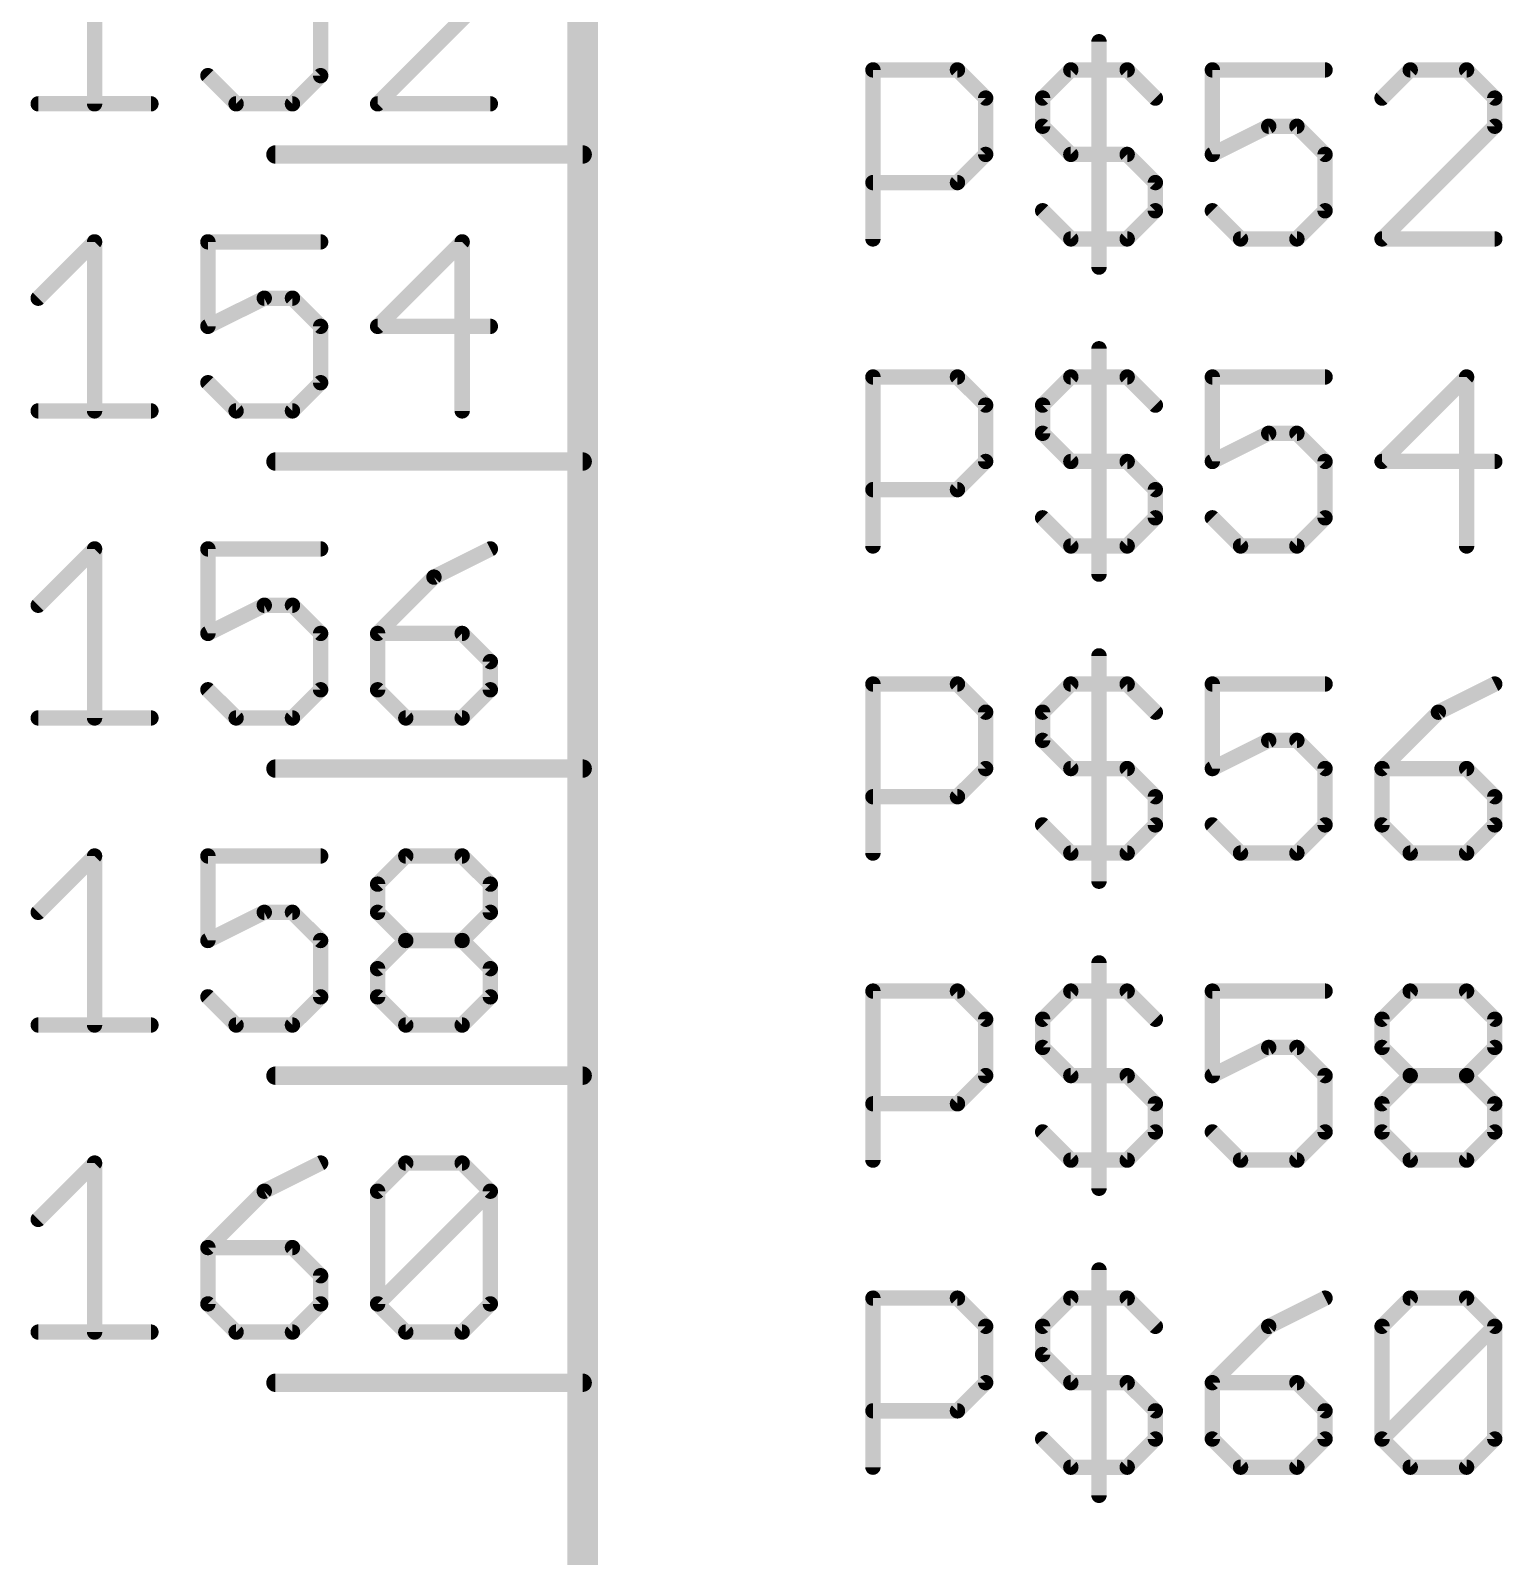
# Model space of a CAD drawing. Extents: x -72 to 265, y -97 to 216.
# Drawn here: x -29.97 to -17.79, y -77.64 to -65.01 of the extents above; entities that cross this region are included whole.
import ezdxf

# ---------------------------------------------------------------- set-up
doc = ezdxf.new("R2010")
doc.units = 0
doc.layers.add('94', color=14, linetype='CONTINUOUS')
doc.layers.add('95', color=251, linetype='CONTINUOUS')

msp = doc.modelspace()

# ---------------------------------------------------------------- linework, layer by layer
at = {"layer": '94'}
for points, const_width in [([(-25.4, 0), (-25.4, -78.74)], 0.254), ([(-27.94, -66.04), (-25.4, -66.04)], 0.1524), ([(-27.94, -68.58), (-25.4, -68.58)], 0.1524), ([(-27.94, -71.12), (-25.4, -71.12)], 0.1524), ([(-27.94, -73.66), (-25.4, -73.66)], 0.1524), ([(-27.94, -76.2), (-25.4, -76.2)], 0.1524)]:
    msp.add_lwpolyline(points, dxfattribs=dict(at, const_width=const_width))
at = {"layer": '94', "const_width": 0.0762}
for points in [[(-27.94, -66.0019, 1), (-27.94, -66.0781)], [(-25.4, -66.0781, 1), (-25.4, -66.0019)], [(-27.94, -68.5419, 1), (-27.94, -68.6181)], [(-25.4, -68.6181, 1), (-25.4, -68.5419)], [(-27.94, -71.0819, 1), (-27.94, -71.1581)], [(-25.4, -71.1581, 1), (-25.4, -71.0819)], [(-27.94, -73.6219, 1), (-27.94, -73.6981)], [(-25.4, -73.6981, 1), (-25.4, -73.6219)], [(-27.94, -76.1619, 1), (-27.94, -76.2381)], [(-25.4, -76.2381, 1), (-25.4, -76.1619)]]:
    msp.add_lwpolyline(points, format="xyb", dxfattribs=at)
at = {"layer": '95', "const_width": 0.127}
for points in [[(-29.4359, -64.2227), (-29.4359, -65.6209)], [(-27.0954, -65.6209), (-26.1633, -64.6888)], [(-27.5665, -64.9218), (-27.5665, -65.3879)], [(-21.1304, -65.1073), (-21.1304, -66.9715)], [(-28.2656, -65.6209), (-28.4987, -65.3879)], [(-27.5665, -65.3879), (-27.7996, -65.6209)], [(-22.9997, -66.7385), (-22.9997, -65.3403)], [(-22.9997, -65.3403), (-22.3006, -65.3403)], [(-22.3006, -65.3403), (-22.0676, -65.5733)], [(-21.5964, -65.5733), (-21.3634, -65.3403)], [(-21.3634, -65.3403), (-20.8973, -65.3403)], [(-20.8973, -65.3403), (-20.6643, -65.5733)], [(-19.261, -65.3403), (-20.1931, -65.3403)], [(-20.1931, -65.3403), (-20.1931, -66.0394)], [(-18.5568, -65.3403), (-18.7899, -65.5733)], [(-18.0908, -65.3403), (-18.5568, -65.3403)], [(-17.8577, -65.5733), (-18.0908, -65.3403)], [(-22.0676, -65.5733), (-22.0676, -66.0394)], [(-21.5964, -65.8064), (-21.5964, -65.5733)], [(-17.8577, -65.8064), (-17.8577, -65.5733)], [(-29.9019, -65.6209), (-28.9698, -65.6209)], [(-27.7996, -65.6209), (-28.2656, -65.6209)], [(-26.1633, -65.6209), (-27.0954, -65.6209)], [(-21.3634, -66.0394), (-21.5964, -65.8064)], [(-20.1931, -66.0394), (-19.7271, -65.8064)], [(-19.7271, -65.8064), (-19.494, -65.8064)], [(-19.494, -65.8064), (-19.261, -66.0394)], [(-18.7899, -66.7385), (-17.8577, -65.8064)], [(-22.0676, -66.0394), (-22.3006, -66.2724)], [(-20.8973, -66.0394), (-21.3634, -66.0394)], [(-20.6643, -66.2724), (-20.8973, -66.0394)], [(-19.261, -66.0394), (-19.261, -66.5055)], [(-22.3006, -66.2724), (-22.9997, -66.2724)], [(-20.6643, -66.5055), (-20.6643, -66.2724)], [(-21.5964, -66.5055), (-21.3634, -66.7385)], [(-20.8973, -66.7385), (-20.6643, -66.5055)], [(-19.9601, -66.7385), (-20.1931, -66.5055)], [(-19.261, -66.5055), (-19.494, -66.7385)], [(-29.9019, -67.2288), (-29.4359, -66.7627)], [(-29.4359, -66.7627), (-29.4359, -68.1609)], [(-27.5665, -66.7627), (-28.4987, -66.7627)], [(-28.4987, -66.7627), (-28.4987, -67.4618)], [(-26.3963, -66.7627), (-27.0954, -67.4618)], [(-26.3963, -68.1609), (-26.3963, -66.7627)], [(-21.3634, -66.7385), (-20.8973, -66.7385)], [(-19.494, -66.7385), (-19.9601, -66.7385)], [(-17.8577, -66.7385), (-18.7899, -66.7385)], [(-28.4987, -67.4618), (-28.0326, -67.2288)], [(-28.0326, -67.2288), (-27.7996, -67.2288)], [(-27.7996, -67.2288), (-27.5665, -67.4618)], [(-27.5665, -67.4618), (-27.5665, -67.9279)], [(-27.0954, -67.4618), (-26.1633, -67.4618)], [(-21.1304, -67.6473), (-21.1304, -69.5115)], [(-28.2656, -68.1609), (-28.4987, -67.9279)], [(-27.5665, -67.9279), (-27.7996, -68.1609)], [(-22.9997, -69.2785), (-22.9997, -67.8803)], [(-22.9997, -67.8803), (-22.3006, -67.8803)], [(-22.3006, -67.8803), (-22.0676, -68.1133)], [(-21.5964, -68.1133), (-21.3634, -67.8803)], [(-21.3634, -67.8803), (-20.8973, -67.8803)], [(-20.8973, -67.8803), (-20.6643, -68.1133)], [(-19.261, -67.8803), (-20.1931, -67.8803)], [(-20.1931, -67.8803), (-20.1931, -68.5794)], [(-18.0908, -67.8803), (-18.7899, -68.5794)], [(-18.0908, -69.2785), (-18.0908, -67.8803)], [(-29.9019, -68.1609), (-28.9698, -68.1609)], [(-27.7996, -68.1609), (-28.2656, -68.1609)], [(-22.0676, -68.1133), (-22.0676, -68.5794)], [(-21.5964, -68.3464), (-21.5964, -68.1133)], [(-21.3634, -68.5794), (-21.5964, -68.3464)], [(-20.1931, -68.5794), (-19.7271, -68.3464)], [(-19.7271, -68.3464), (-19.494, -68.3464)], [(-19.494, -68.3464), (-19.261, -68.5794)], [(-22.0676, -68.5794), (-22.3006, -68.8124)], [(-20.8973, -68.5794), (-21.3634, -68.5794)], [(-20.6643, -68.8124), (-20.8973, -68.5794)], [(-19.261, -68.5794), (-19.261, -69.0455)], [(-18.7899, -68.5794), (-17.8577, -68.5794)], [(-22.3006, -68.8124), (-22.9997, -68.8124)], [(-20.6643, -69.0455), (-20.6643, -68.8124)], [(-21.5964, -69.0455), (-21.3634, -69.2785)], [(-20.8973, -69.2785), (-20.6643, -69.0455)], [(-19.9601, -69.2785), (-20.1931, -69.0455)], [(-19.261, -69.0455), (-19.494, -69.2785)], [(-29.9019, -69.7688), (-29.4359, -69.3027)], [(-29.4359, -69.3027), (-29.4359, -70.7009)], [(-27.5665, -69.3027), (-28.4987, -69.3027)], [(-28.4987, -69.3027), (-28.4987, -70.0018)], [(-26.1633, -69.3027), (-26.6293, -69.5357)], [(-21.3634, -69.2785), (-20.8973, -69.2785)], [(-19.494, -69.2785), (-19.9601, -69.2785)], [(-26.6293, -69.5357), (-27.0954, -70.0018)], [(-28.4987, -70.0018), (-28.0326, -69.7688)], [(-28.0326, -69.7688), (-27.7996, -69.7688)], [(-27.7996, -69.7688), (-27.5665, -70.0018)], [(-27.5665, -70.0018), (-27.5665, -70.4679)], [(-27.0954, -70.0018), (-27.0954, -70.4679)], [(-26.3963, -70.0018), (-27.0954, -70.0018)], [(-26.1633, -70.2348), (-26.3963, -70.0018)], [(-26.1633, -70.4679), (-26.1633, -70.2348)], [(-21.1304, -70.1873), (-21.1304, -72.0515)], [(-28.2656, -70.7009), (-28.4987, -70.4679)], [(-27.5665, -70.4679), (-27.7996, -70.7009)], [(-27.0954, -70.4679), (-26.8624, -70.7009)], [(-26.3963, -70.7009), (-26.1633, -70.4679)], [(-22.9997, -71.8185), (-22.9997, -70.4203)], [(-22.9997, -70.4203), (-22.3006, -70.4203)], [(-22.3006, -70.4203), (-22.0676, -70.6533)], [(-21.5964, -70.6533), (-21.3634, -70.4203)], [(-21.3634, -70.4203), (-20.8973, -70.4203)], [(-20.8973, -70.4203), (-20.6643, -70.6533)], [(-19.261, -70.4203), (-20.1931, -70.4203)], [(-20.1931, -70.4203), (-20.1931, -71.1194)], [(-17.8577, -70.4203), (-18.3238, -70.6533)], [(-29.9019, -70.7009), (-28.9698, -70.7009)], [(-27.7996, -70.7009), (-28.2656, -70.7009)], [(-26.8624, -70.7009), (-26.3963, -70.7009)], [(-22.0676, -70.6533), (-22.0676, -71.1194)], [(-21.5964, -70.8864), (-21.5964, -70.6533)], [(-18.3238, -70.6533), (-18.7899, -71.1194)], [(-21.3634, -71.1194), (-21.5964, -70.8864)], [(-20.1931, -71.1194), (-19.7271, -70.8864)], [(-19.7271, -70.8864), (-19.494, -70.8864)], [(-19.494, -70.8864), (-19.261, -71.1194)], [(-22.0676, -71.1194), (-22.3006, -71.3524)], [(-20.8973, -71.1194), (-21.3634, -71.1194)], [(-20.6643, -71.3524), (-20.8973, -71.1194)], [(-19.261, -71.1194), (-19.261, -71.5855)], [(-18.7899, -71.1194), (-18.7899, -71.5855)], [(-18.0908, -71.1194), (-18.7899, -71.1194)], [(-17.8577, -71.3524), (-18.0908, -71.1194)], [(-22.3006, -71.3524), (-22.9997, -71.3524)], [(-20.6643, -71.5855), (-20.6643, -71.3524)], [(-17.8577, -71.5855), (-17.8577, -71.3524)], [(-21.5964, -71.5855), (-21.3634, -71.8185)], [(-20.8973, -71.8185), (-20.6643, -71.5855)], [(-19.9601, -71.8185), (-20.1931, -71.5855)], [(-19.261, -71.5855), (-19.494, -71.8185)], [(-18.7899, -71.5855), (-18.5568, -71.8185)], [(-18.0908, -71.8185), (-17.8577, -71.5855)], [(-29.9019, -72.3088), (-29.4359, -71.8427)], [(-29.4359, -71.8427), (-29.4359, -73.2409)], [(-27.5665, -71.8427), (-28.4987, -71.8427)], [(-28.4987, -71.8427), (-28.4987, -72.5418)], [(-27.0954, -72.0757), (-26.8624, -71.8427)], [(-26.8624, -71.8427), (-26.3963, -71.8427)], [(-26.3963, -71.8427), (-26.1633, -72.0757)], [(-21.3634, -71.8185), (-20.8973, -71.8185)], [(-19.494, -71.8185), (-19.9601, -71.8185)], [(-18.5568, -71.8185), (-18.0908, -71.8185)], [(-27.0954, -72.3088), (-27.0954, -72.0757)], [(-26.1633, -72.0757), (-26.1633, -72.3088)], [(-28.4987, -72.5418), (-28.0326, -72.3088)], [(-28.0326, -72.3088), (-27.7996, -72.3088)], [(-27.7996, -72.3088), (-27.5665, -72.5418)], [(-26.8624, -72.5418), (-27.0954, -72.3088)], [(-26.1633, -72.3088), (-26.3963, -72.5418)], [(-27.5665, -72.5418), (-27.5665, -73.0079)], [(-27.0954, -72.7748), (-26.8624, -72.5418)], [(-26.8624, -72.5418), (-26.3963, -72.5418)], [(-26.3963, -72.5418), (-26.1633, -72.7748)], [(-21.1304, -72.7273), (-21.1304, -74.5915)], [(-27.0954, -73.0079), (-27.0954, -72.7748)], [(-26.1633, -72.7748), (-26.1633, -73.0079)], [(-28.2656, -73.2409), (-28.4987, -73.0079)], [(-27.5665, -73.0079), (-27.7996, -73.2409)], [(-26.8624, -73.2409), (-27.0954, -73.0079)], [(-26.1633, -73.0079), (-26.3963, -73.2409)], [(-22.9997, -74.3585), (-22.9997, -72.9603)], [(-22.9997, -72.9603), (-22.3006, -72.9603)], [(-22.3006, -72.9603), (-22.0676, -73.1933)], [(-21.5964, -73.1933), (-21.3634, -72.9603)], [(-21.3634, -72.9603), (-20.8973, -72.9603)], [(-20.8973, -72.9603), (-20.6643, -73.1933)], [(-19.261, -72.9603), (-20.1931, -72.9603)], [(-20.1931, -72.9603), (-20.1931, -73.6594)], [(-18.7899, -73.1933), (-18.5568, -72.9603)], [(-18.5568, -72.9603), (-18.0908, -72.9603)], [(-18.0908, -72.9603), (-17.8577, -73.1933)], [(-29.9019, -73.2409), (-28.9698, -73.2409)], [(-27.7996, -73.2409), (-28.2656, -73.2409)], [(-26.3963, -73.2409), (-26.8624, -73.2409)], [(-22.0676, -73.1933), (-22.0676, -73.6594)], [(-21.5964, -73.4264), (-21.5964, -73.1933)], [(-18.7899, -73.4264), (-18.7899, -73.1933)], [(-17.8577, -73.1933), (-17.8577, -73.4264)], [(-21.3634, -73.6594), (-21.5964, -73.4264)], [(-20.1931, -73.6594), (-19.7271, -73.4264)], [(-19.7271, -73.4264), (-19.494, -73.4264)], [(-19.494, -73.4264), (-19.261, -73.6594)], [(-18.5568, -73.6594), (-18.7899, -73.4264)], [(-17.8577, -73.4264), (-18.0908, -73.6594)], [(-22.0676, -73.6594), (-22.3006, -73.8924)], [(-20.8973, -73.6594), (-21.3634, -73.6594)], [(-20.6643, -73.8924), (-20.8973, -73.6594)], [(-19.261, -73.6594), (-19.261, -74.1255)], [(-18.7899, -73.8924), (-18.5568, -73.6594)], [(-18.5568, -73.6594), (-18.0908, -73.6594)], [(-18.0908, -73.6594), (-17.8577, -73.8924)], [(-22.3006, -73.8924), (-22.9997, -73.8924)], [(-20.6643, -74.1255), (-20.6643, -73.8924)], [(-18.7899, -74.1255), (-18.7899, -73.8924)], [(-17.8577, -73.8924), (-17.8577, -74.1255)], [(-21.5964, -74.1255), (-21.3634, -74.3585)], [(-20.8973, -74.3585), (-20.6643, -74.1255)], [(-19.9601, -74.3585), (-20.1931, -74.1255)], [(-19.261, -74.1255), (-19.494, -74.3585)], [(-18.5568, -74.3585), (-18.7899, -74.1255)], [(-17.8577, -74.1255), (-18.0908, -74.3585)], [(-29.9019, -74.8488), (-29.4359, -74.3827)], [(-29.4359, -74.3827), (-29.4359, -75.7809)], [(-27.5665, -74.3827), (-28.0326, -74.6157)], [(-27.0954, -74.6157), (-26.8624, -74.3827)], [(-26.8624, -74.3827), (-26.3963, -74.3827)], [(-26.3963, -74.3827), (-26.1633, -74.6157)], [(-21.3634, -74.3585), (-20.8973, -74.3585)], [(-19.494, -74.3585), (-19.9601, -74.3585)], [(-18.0908, -74.3585), (-18.5568, -74.3585)], [(-28.0326, -74.6157), (-28.4987, -75.0818)], [(-27.0954, -75.5479), (-27.0954, -74.6157)], [(-27.0954, -75.5479), (-26.1633, -74.6157)], [(-26.1633, -74.6157), (-26.1633, -75.5479)], [(-28.4987, -75.0818), (-28.4987, -75.5479)], [(-27.7996, -75.0818), (-28.4987, -75.0818)], [(-27.5665, -75.3148), (-27.7996, -75.0818)], [(-21.1304, -75.2673), (-21.1304, -77.1315)], [(-27.5665, -75.5479), (-27.5665, -75.3148)], [(-22.9997, -76.8985), (-22.9997, -75.5003)], [(-22.9997, -75.5003), (-22.3006, -75.5003)], [(-22.3006, -75.5003), (-22.0676, -75.7333)], [(-21.5964, -75.7333), (-21.3634, -75.5003)], [(-21.3634, -75.5003), (-20.8973, -75.5003)], [(-20.8973, -75.5003), (-20.6643, -75.7333)], [(-19.261, -75.5003), (-19.7271, -75.7333)], [(-18.7899, -75.7333), (-18.5568, -75.5003)], [(-18.5568, -75.5003), (-18.0908, -75.5003)], [(-18.0908, -75.5003), (-17.8577, -75.7333)], [(-28.4987, -75.5479), (-28.2656, -75.7809)], [(-27.7996, -75.7809), (-27.5665, -75.5479)], [(-26.8624, -75.7809), (-27.0954, -75.5479)], [(-26.1633, -75.5479), (-26.3963, -75.7809)], [(-29.9019, -75.7809), (-28.9698, -75.7809)], [(-28.2656, -75.7809), (-27.7996, -75.7809)], [(-26.3963, -75.7809), (-26.8624, -75.7809)], [(-22.0676, -75.7333), (-22.0676, -76.1994)], [(-21.5964, -75.9664), (-21.5964, -75.7333)], [(-19.7271, -75.7333), (-20.1931, -76.1994)], [(-18.7899, -76.6655), (-18.7899, -75.7333)], [(-18.7899, -76.6655), (-17.8577, -75.7333)], [(-17.8577, -75.7333), (-17.8577, -76.6655)], [(-21.3634, -76.1994), (-21.5964, -75.9664)], [(-22.0676, -76.1994), (-22.3006, -76.4324)], [(-20.8973, -76.1994), (-21.3634, -76.1994)], [(-20.6643, -76.4324), (-20.8973, -76.1994)], [(-20.1931, -76.1994), (-20.1931, -76.6655)], [(-19.494, -76.1994), (-20.1931, -76.1994)], [(-19.261, -76.4324), (-19.494, -76.1994)], [(-22.3006, -76.4324), (-22.9997, -76.4324)], [(-20.6643, -76.6655), (-20.6643, -76.4324)], [(-19.261, -76.6655), (-19.261, -76.4324)], [(-21.5964, -76.6655), (-21.3634, -76.8985)], [(-20.8973, -76.8985), (-20.6643, -76.6655)], [(-20.1931, -76.6655), (-19.9601, -76.8985)], [(-19.494, -76.8985), (-19.261, -76.6655)], [(-18.5568, -76.8985), (-18.7899, -76.6655)], [(-17.8577, -76.6655), (-18.0908, -76.8985)], [(-21.3634, -76.8985), (-20.8973, -76.8985)], [(-19.9601, -76.8985), (-19.494, -76.8985)], [(-18.0908, -76.8985), (-18.5568, -76.8985)]]:
    msp.add_lwpolyline(points, dxfattribs=at)
at = {"layer": '95', "const_width": 0.0635}
for points in [[(-21.0986, -65.1073, 1), (-21.1621, -65.1073)], [(-28.4762, -65.3654, 1), (-28.5211, -65.4103)], [(-27.5983, -65.3879, 1), (-27.5348, -65.3879)], [(-27.5441, -65.4103, 1), (-27.589, -65.3654)], [(-22.968, -65.3403, 1), (-23.0314, -65.3403)], [(-22.9997, -65.3086, 1), (-22.9997, -65.3721)], [(-22.2782, -65.3179, 1), (-22.3231, -65.3628)], [(-22.3006, -65.3721, 1), (-22.3006, -65.3086)], [(-21.3634, -65.3086, 1), (-21.3634, -65.3721)], [(-21.3409, -65.3628, 1), (-21.3858, -65.3179)], [(-20.8749, -65.3179, 1), (-20.9198, -65.3628)], [(-20.8973, -65.3721, 1), (-20.8973, -65.3086)], [(-20.1614, -65.3403, 1), (-20.2249, -65.3403)], [(-20.1931, -65.3086, 1), (-20.1931, -65.3721)], [(-19.261, -65.3721, 1), (-19.261, -65.3086)], [(-18.5568, -65.3086, 1), (-18.5568, -65.3721)], [(-18.5344, -65.3628, 1), (-18.5793, -65.3179)], [(-18.0683, -65.3179, 1), (-18.1132, -65.3628)], [(-18.0908, -65.3721, 1), (-18.0908, -65.3086)], [(-22.0358, -65.5733, 1), (-22.0993, -65.5733)], [(-21.5647, -65.5733, 1), (-21.6282, -65.5733)], [(-17.826, -65.5733, 1), (-17.8895, -65.5733)], [(-29.9019, -65.5892, 1), (-29.9019, -65.6527)], [(-29.4676, -65.6209, 1), (-29.4041, -65.6209)], [(-28.9698, -65.6527, 1), (-28.9698, -65.5892)], [(-28.2656, -65.5892, 1), (-28.2656, -65.6527)], [(-28.2881, -65.6434, 1), (-28.2432, -65.5984)], [(-27.822, -65.5984, 1), (-27.7771, -65.6434)], [(-27.7996, -65.6527, 1), (-27.7996, -65.5892)], [(-27.0954, -65.5892, 1), (-27.0954, -65.6527)], [(-27.1178, -65.5984, 1), (-27.0729, -65.6434)], [(-26.1633, -65.6527, 1), (-26.1633, -65.5892)], [(-22.09, -65.5958, 1), (-22.0451, -65.5509)], [(-21.6189, -65.5509, 1), (-21.574, -65.5958)], [(-20.6867, -65.5958, 1), (-20.6418, -65.5509)], [(-18.8123, -65.5509, 1), (-18.7674, -65.5958)], [(-17.8802, -65.5958, 1), (-17.8353, -65.5509)], [(-21.574, -65.7839, 1), (-21.6189, -65.8288)], [(-19.7271, -65.7746, 1), (-19.7271, -65.8381)], [(-19.7129, -65.8348, 1), (-19.7413, -65.778)], [(-19.4716, -65.7839, 1), (-19.5165, -65.8288)], [(-19.494, -65.8381, 1), (-19.494, -65.7746)], [(-17.8353, -65.8288, 1), (-17.8802, -65.7839)], [(-21.6282, -65.8064, 1), (-21.5647, -65.8064)], [(-17.8895, -65.8064, 1), (-17.826, -65.8064)], [(-22.0993, -66.0394, 1), (-22.0358, -66.0394)], [(-22.0451, -66.0619, 1), (-22.09, -66.017)], [(-21.3634, -66.0077, 1), (-21.3634, -66.0712)], [(-21.3858, -66.0619, 1), (-21.3409, -66.017)], [(-20.8749, -66.017, 1), (-20.9198, -66.0619)], [(-20.8973, -66.0712, 1), (-20.8973, -66.0077)], [(-20.2249, -66.0394, 1), (-20.1614, -66.0394)], [(-20.2073, -66.011, 1), (-20.1789, -66.0678)], [(-19.2293, -66.0394, 1), (-19.2928, -66.0394)], [(-19.2835, -66.0619, 1), (-19.2386, -66.017)], [(-22.9997, -66.2407, 1), (-22.9997, -66.3042)], [(-22.3231, -66.25, 1), (-22.2782, -66.2949)], [(-22.3006, -66.3042, 1), (-22.3006, -66.2407)], [(-20.6325, -66.2724, 1), (-20.696, -66.2724)], [(-20.6867, -66.2949, 1), (-20.6418, -66.25)], [(-21.574, -66.483, 1), (-21.6189, -66.5279)], [(-20.696, -66.5055, 1), (-20.6325, -66.5055)], [(-20.6418, -66.5279, 1), (-20.6867, -66.483)], [(-20.1707, -66.483, 1), (-20.2156, -66.5279)], [(-19.2928, -66.5055, 1), (-19.2293, -66.5055)], [(-19.2386, -66.5279, 1), (-19.2835, -66.483)], [(-29.4041, -66.7627, 1), (-29.4676, -66.7627)], [(-29.4134, -66.7852, 1), (-29.4583, -66.7403)], [(-28.4987, -66.731, 1), (-28.4987, -66.7945)], [(-28.4669, -66.7627, 1), (-28.5304, -66.7627)], [(-27.5665, -66.7945, 1), (-27.5665, -66.731)], [(-26.3645, -66.7627, 1), (-26.428, -66.7627)], [(-26.3738, -66.7852, 1), (-26.4187, -66.7403)], [(-23.0314, -66.7385, 1), (-22.968, -66.7385)], [(-21.3634, -66.7067, 1), (-21.3634, -66.7703)], [(-21.3858, -66.761, 1), (-21.3409, -66.716)], [(-20.9198, -66.716, 1), (-20.8749, -66.761)], [(-20.8973, -66.7703, 1), (-20.8973, -66.7067)], [(-19.9601, -66.7067, 1), (-19.9601, -66.7703)], [(-19.9826, -66.761, 1), (-19.9377, -66.716)], [(-19.5165, -66.716, 1), (-19.4716, -66.761)], [(-19.494, -66.7703, 1), (-19.494, -66.7067)], [(-18.7899, -66.7067, 1), (-18.7899, -66.7703)], [(-18.8123, -66.716, 1), (-18.7674, -66.761)], [(-17.8577, -66.7703, 1), (-17.8577, -66.7067)], [(-21.1621, -66.9715, 1), (-21.0986, -66.9715)], [(-29.9244, -67.2063, 1), (-29.8795, -67.2512)], [(-28.0326, -67.197, 1), (-28.0326, -67.2605)], [(-28.0184, -67.2572, 1), (-28.0468, -67.2004)], [(-27.7771, -67.2063, 1), (-27.822, -67.2512)], [(-27.7996, -67.2605, 1), (-27.7996, -67.197)], [(-28.5129, -67.4334, 1), (-28.4845, -67.4902)], [(-27.5348, -67.4618, 1), (-27.5983, -67.4618)], [(-27.0954, -67.4301, 1), (-27.0954, -67.4936)], [(-26.1633, -67.4936, 1), (-26.1633, -67.4301)], [(-28.5304, -67.4618, 1), (-28.4669, -67.4618)], [(-27.589, -67.4843, 1), (-27.5441, -67.4394)], [(-27.1178, -67.4394, 1), (-27.0729, -67.4843)], [(-21.0986, -67.6473, 1), (-21.1621, -67.6473)], [(-28.4762, -67.9054, 1), (-28.5211, -67.9503)], [(-27.5983, -67.9279, 1), (-27.5348, -67.9279)], [(-27.5441, -67.9503, 1), (-27.589, -67.9054)], [(-22.968, -67.8803, 1), (-23.0314, -67.8803)], [(-22.9997, -67.8486, 1), (-22.9997, -67.9121)], [(-22.2782, -67.8579, 1), (-22.3231, -67.9028)], [(-22.3006, -67.9121, 1), (-22.3006, -67.8486)], [(-21.3634, -67.8486, 1), (-21.3634, -67.9121)], [(-21.3409, -67.9028, 1), (-21.3858, -67.8579)], [(-20.8749, -67.8579, 1), (-20.9198, -67.9028)], [(-20.8973, -67.9121, 1), (-20.8973, -67.8486)], [(-20.1614, -67.8803, 1), (-20.2249, -67.8803)], [(-20.1931, -67.8486, 1), (-20.1931, -67.9121)], [(-19.261, -67.9121, 1), (-19.261, -67.8486)], [(-18.059, -67.8803, 1), (-18.1225, -67.8803)], [(-18.0683, -67.9028, 1), (-18.1132, -67.8579)], [(-29.9019, -68.1291, 1), (-29.9019, -68.1927)], [(-29.4676, -68.1609, 1), (-29.4041, -68.1609)], [(-28.9698, -68.1927, 1), (-28.9698, -68.1291)], [(-28.2656, -68.1291, 1), (-28.2656, -68.1927)], [(-28.2881, -68.1834, 1), (-28.2432, -68.1384)], [(-27.822, -68.1384, 1), (-27.7771, -68.1834)], [(-27.7996, -68.1927, 1), (-27.7996, -68.1291)], [(-26.428, -68.1609, 1), (-26.3645, -68.1609)], [(-22.0358, -68.1133, 1), (-22.0993, -68.1133)], [(-22.09, -68.1358, 1), (-22.0451, -68.0909)], [(-21.5647, -68.1133, 1), (-21.6282, -68.1133)], [(-21.6189, -68.0909, 1), (-21.574, -68.1358)], [(-20.6867, -68.1358, 1), (-20.6418, -68.0909)], [(-21.574, -68.3239, 1), (-21.6189, -68.3688)], [(-19.7271, -68.3146, 1), (-19.7271, -68.3781)], [(-19.7129, -68.3748, 1), (-19.7413, -68.318)], [(-19.4716, -68.3239, 1), (-19.5165, -68.3688)], [(-19.494, -68.3781, 1), (-19.494, -68.3146)], [(-21.6282, -68.3464, 1), (-21.5647, -68.3464)], [(-22.0451, -68.6019, 1), (-22.09, -68.557)], [(-21.3634, -68.5477, 1), (-21.3634, -68.6112)], [(-21.3858, -68.6019, 1), (-21.3409, -68.557)], [(-20.8749, -68.557, 1), (-20.9198, -68.6019)], [(-20.8973, -68.6112, 1), (-20.8973, -68.5477)], [(-20.2073, -68.551, 1), (-20.1789, -68.6078)], [(-19.2293, -68.5794, 1), (-19.2928, -68.5794)], [(-19.2835, -68.6019, 1), (-19.2386, -68.557)], [(-18.7899, -68.5477, 1), (-18.7899, -68.6112)], [(-18.8123, -68.557, 1), (-18.7674, -68.6019)], [(-17.8577, -68.6112, 1), (-17.8577, -68.5477)], [(-22.0993, -68.5794, 1), (-22.0358, -68.5794)], [(-20.2249, -68.5794, 1), (-20.1614, -68.5794)], [(-22.9997, -68.7807, 1), (-22.9997, -68.8442)], [(-22.3231, -68.79, 1), (-22.2782, -68.8349)], [(-22.3006, -68.8442, 1), (-22.3006, -68.7807)], [(-20.6325, -68.8124, 1), (-20.696, -68.8124)], [(-20.6867, -68.8349, 1), (-20.6418, -68.79)], [(-21.574, -69.023, 1), (-21.6189, -69.0679)], [(-20.696, -69.0455, 1), (-20.6325, -69.0455)], [(-20.6418, -69.0679, 1), (-20.6867, -69.023)], [(-20.1707, -69.023, 1), (-20.2156, -69.0679)], [(-19.2928, -69.0455, 1), (-19.2293, -69.0455)], [(-19.2386, -69.0679, 1), (-19.2835, -69.023)], [(-29.4041, -69.3027, 1), (-29.4676, -69.3027)], [(-29.4134, -69.3252, 1), (-29.4583, -69.2803)], [(-28.4987, -69.271, 1), (-28.4987, -69.3345)], [(-28.4669, -69.3027, 1), (-28.5304, -69.3027)], [(-27.5665, -69.3345, 1), (-27.5665, -69.271)], [(-26.1491, -69.3311, 1), (-26.1775, -69.2743)], [(-23.0314, -69.2785, 1), (-22.968, -69.2785)], [(-21.3634, -69.2468, 1), (-21.3634, -69.3103)], [(-21.3858, -69.301, 1), (-21.3409, -69.256)], [(-20.9198, -69.256, 1), (-20.8749, -69.301)], [(-20.8973, -69.3103, 1), (-20.8973, -69.2468)], [(-19.9601, -69.2468, 1), (-19.9601, -69.3103)], [(-19.9826, -69.301, 1), (-19.9377, -69.256)], [(-19.5165, -69.256, 1), (-19.4716, -69.301)], [(-19.494, -69.3103, 1), (-19.494, -69.2468)], [(-18.1225, -69.2785, 1), (-18.059, -69.2785)], [(-26.6435, -69.5073, 1), (-26.6151, -69.5641)], [(-26.6069, -69.5582, 1), (-26.6518, -69.5133)], [(-21.1621, -69.5115, 1), (-21.0986, -69.5115)], [(-29.9244, -69.7463, 1), (-29.8795, -69.7912)], [(-28.0326, -69.737, 1), (-28.0326, -69.8005)], [(-28.0184, -69.7972, 1), (-28.0468, -69.7404)], [(-27.7771, -69.7463, 1), (-27.822, -69.7912)], [(-27.7996, -69.8005, 1), (-27.7996, -69.737)], [(-28.5129, -69.9734, 1), (-28.4845, -70.0302)], [(-28.5304, -70.0018, 1), (-28.4669, -70.0018)], [(-27.5348, -70.0018, 1), (-27.5983, -70.0018)], [(-27.589, -70.0243, 1), (-27.5441, -69.9794)], [(-27.0954, -69.9701, 1), (-27.0954, -70.0336)], [(-27.0636, -70.0018, 1), (-27.1271, -70.0018)], [(-27.1178, -69.9794, 1), (-27.0729, -70.0243)], [(-26.3738, -69.9794, 1), (-26.4187, -70.0243)], [(-26.3963, -70.0336, 1), (-26.3963, -69.9701)], [(-26.1315, -70.2348, 1), (-26.195, -70.2348)], [(-26.1857, -70.2573, 1), (-26.1408, -70.2124)], [(-21.0986, -70.1873, 1), (-21.1621, -70.1873)], [(-28.4762, -70.4454, 1), (-28.5211, -70.4903)], [(-27.5441, -70.4903, 1), (-27.589, -70.4454)], [(-27.0729, -70.4454, 1), (-27.1178, -70.4903)], [(-26.1408, -70.4903, 1), (-26.1857, -70.4454)], [(-22.968, -70.4203, 1), (-23.0314, -70.4203)], [(-22.9997, -70.3886, 1), (-22.9997, -70.4521)], [(-22.2782, -70.3979, 1), (-22.3231, -70.4428)], [(-22.3006, -70.4521, 1), (-22.3006, -70.3886)], [(-21.3634, -70.3886, 1), (-21.3634, -70.4521)], [(-21.3409, -70.4428, 1), (-21.3858, -70.3979)], [(-20.8749, -70.3979, 1), (-20.9198, -70.4428)], [(-20.8973, -70.4521, 1), (-20.8973, -70.3886)], [(-20.1614, -70.4203, 1), (-20.2249, -70.4203)], [(-20.1931, -70.3886, 1), (-20.1931, -70.4521)], [(-19.261, -70.4521, 1), (-19.261, -70.3886)], [(-17.8435, -70.4487, 1), (-17.8719, -70.3919)], [(-27.5983, -70.4679, 1), (-27.5348, -70.4679)], [(-27.1271, -70.4679, 1), (-27.0636, -70.4679)], [(-26.195, -70.4679, 1), (-26.1315, -70.4679)], [(-29.9019, -70.6692, 1), (-29.9019, -70.7327)], [(-29.4676, -70.7009, 1), (-29.4041, -70.7009)], [(-28.9698, -70.7327, 1), (-28.9698, -70.6692)], [(-28.2656, -70.6692, 1), (-28.2656, -70.7327)], [(-28.2881, -70.7234, 1), (-28.2432, -70.6784)], [(-27.822, -70.6784, 1), (-27.7771, -70.7234)], [(-27.7996, -70.7327, 1), (-27.7996, -70.6692)], [(-26.8624, -70.6692, 1), (-26.8624, -70.7327)], [(-26.8848, -70.7234, 1), (-26.8399, -70.6784)], [(-26.4187, -70.6784, 1), (-26.3738, -70.7234)], [(-26.3963, -70.7327, 1), (-26.3963, -70.6692)], [(-22.0358, -70.6533, 1), (-22.0993, -70.6533)], [(-22.09, -70.6758, 1), (-22.0451, -70.6309)], [(-21.5647, -70.6533, 1), (-21.6282, -70.6533)], [(-21.6189, -70.6309, 1), (-21.574, -70.6758)], [(-20.6867, -70.6758, 1), (-20.6418, -70.6309)], [(-18.338, -70.6249, 1), (-18.3096, -70.6817)], [(-18.3014, -70.6758, 1), (-18.3463, -70.6309)], [(-21.574, -70.8639, 1), (-21.6189, -70.9088)], [(-21.6282, -70.8864, 1), (-21.5647, -70.8864)], [(-19.7271, -70.8546, 1), (-19.7271, -70.9181)], [(-19.7129, -70.9148, 1), (-19.7413, -70.858)], [(-19.4716, -70.8639, 1), (-19.5165, -70.9088)], [(-19.494, -70.9181, 1), (-19.494, -70.8546)], [(-22.0451, -71.1419, 1), (-22.09, -71.097)], [(-21.3634, -71.0877, 1), (-21.3634, -71.1512)], [(-20.8749, -71.097, 1), (-20.9198, -71.1419)], [(-20.8973, -71.1512, 1), (-20.8973, -71.0877)], [(-20.2073, -71.091, 1), (-20.1789, -71.1478)], [(-19.2293, -71.1194, 1), (-19.2928, -71.1194)], [(-18.7581, -71.1194, 1), (-18.8216, -71.1194)], [(-18.7899, -71.0877, 1), (-18.7899, -71.1512)], [(-18.0683, -71.097, 1), (-18.1132, -71.1419)], [(-18.0908, -71.1512, 1), (-18.0908, -71.0877)], [(-22.0993, -71.1194, 1), (-22.0358, -71.1194)], [(-21.3858, -71.1419, 1), (-21.3409, -71.097)], [(-20.2249, -71.1194, 1), (-20.1614, -71.1194)], [(-19.2835, -71.1419, 1), (-19.2386, -71.097)], [(-18.8123, -71.097, 1), (-18.7674, -71.1419)], [(-22.9997, -71.3207, 1), (-22.9997, -71.3842)], [(-22.3231, -71.33, 1), (-22.2782, -71.3749)], [(-22.3006, -71.3842, 1), (-22.3006, -71.3207)], [(-20.6325, -71.3524, 1), (-20.696, -71.3524)], [(-20.6867, -71.3749, 1), (-20.6418, -71.33)], [(-17.826, -71.3524, 1), (-17.8895, -71.3524)], [(-17.8802, -71.3749, 1), (-17.8353, -71.33)], [(-21.574, -71.563, 1), (-21.6189, -71.6079)], [(-20.696, -71.5855, 1), (-20.6325, -71.5855)], [(-20.6418, -71.6079, 1), (-20.6867, -71.563)], [(-20.1707, -71.563, 1), (-20.2156, -71.6079)], [(-19.2928, -71.5855, 1), (-19.2293, -71.5855)], [(-19.2386, -71.6079, 1), (-19.2835, -71.563)], [(-18.8216, -71.5855, 1), (-18.7581, -71.5855)], [(-18.7674, -71.563, 1), (-18.8123, -71.6079)], [(-17.8895, -71.5855, 1), (-17.826, -71.5855)], [(-17.8353, -71.6079, 1), (-17.8802, -71.563)], [(-29.4041, -71.8427, 1), (-29.4676, -71.8427)], [(-29.4134, -71.8652, 1), (-29.4583, -71.8203)], [(-28.4987, -71.811, 1), (-28.4987, -71.8745)], [(-28.4669, -71.8427, 1), (-28.5304, -71.8427)], [(-27.5665, -71.8745, 1), (-27.5665, -71.811)], [(-26.8624, -71.811, 1), (-26.8624, -71.8745)], [(-26.8399, -71.8652, 1), (-26.8848, -71.8203)], [(-26.3738, -71.8203, 1), (-26.4187, -71.8652)], [(-26.3963, -71.8745, 1), (-26.3963, -71.811)], [(-23.0314, -71.8185, 1), (-22.968, -71.8185)], [(-21.3634, -71.7867, 1), (-21.3634, -71.8503)], [(-21.3858, -71.841, 1), (-21.3409, -71.796)], [(-20.9198, -71.796, 1), (-20.8749, -71.841)], [(-20.8973, -71.8503, 1), (-20.8973, -71.7867)], [(-19.9601, -71.7867, 1), (-19.9601, -71.8503)], [(-19.9826, -71.841, 1), (-19.9377, -71.796)], [(-19.5165, -71.796, 1), (-19.4716, -71.841)], [(-19.494, -71.8503, 1), (-19.494, -71.7867)], [(-18.5568, -71.7867, 1), (-18.5568, -71.8503)], [(-18.5793, -71.841, 1), (-18.5344, -71.796)], [(-18.1132, -71.796, 1), (-18.0683, -71.841)], [(-18.0908, -71.8503, 1), (-18.0908, -71.7867)], [(-27.0636, -72.0757, 1), (-27.1271, -72.0757)], [(-27.1178, -72.0533, 1), (-27.0729, -72.0982)], [(-26.1315, -72.0757, 1), (-26.195, -72.0757)], [(-26.1857, -72.0982, 1), (-26.1408, -72.0533)], [(-21.1621, -72.0515, 1), (-21.0986, -72.0515)], [(-29.9244, -72.2863, 1), (-29.8795, -72.3312)], [(-28.0326, -72.277, 1), (-28.0326, -72.3405)], [(-28.0184, -72.3372, 1), (-28.0468, -72.2804)], [(-27.7771, -72.2863, 1), (-27.822, -72.3312)], [(-27.7996, -72.3405, 1), (-27.7996, -72.277)], [(-27.0729, -72.2863, 1), (-27.1178, -72.3312)], [(-27.1271, -72.3088, 1), (-27.0636, -72.3088)], [(-26.195, -72.3088, 1), (-26.1315, -72.3088)], [(-26.1408, -72.3312, 1), (-26.1857, -72.2863)], [(-28.5129, -72.5134, 1), (-28.4845, -72.5702)], [(-28.5304, -72.5418, 1), (-28.4669, -72.5418)], [(-27.5348, -72.5418, 1), (-27.5983, -72.5418)], [(-27.589, -72.5643, 1), (-27.5441, -72.5194)], [(-26.8624, -72.5101, 1), (-26.8624, -72.5736)], [(-26.8848, -72.5643, 1), (-26.8399, -72.5194)], [(-26.8399, -72.5643, 1), (-26.8848, -72.5194)], [(-26.3738, -72.5194, 1), (-26.4187, -72.5643)], [(-26.4187, -72.5194, 1), (-26.3738, -72.5643)], [(-26.3963, -72.5736, 1), (-26.3963, -72.5101)], [(-21.0986, -72.7273, 1), (-21.1621, -72.7273)], [(-27.0636, -72.7748, 1), (-27.1271, -72.7748)], [(-27.1178, -72.7524, 1), (-27.0729, -72.7973)], [(-26.1315, -72.7748, 1), (-26.195, -72.7748)], [(-26.1857, -72.7973, 1), (-26.1408, -72.7524)], [(-28.4762, -72.9854, 1), (-28.5211, -73.0303)], [(-27.5441, -73.0303, 1), (-27.589, -72.9854)], [(-27.0729, -72.9854, 1), (-27.1178, -73.0303)], [(-26.1408, -73.0303, 1), (-26.1857, -72.9854)], [(-22.968, -72.9603, 1), (-23.0314, -72.9603)], [(-22.9997, -72.9286, 1), (-22.9997, -72.9921)], [(-22.2782, -72.9379, 1), (-22.3231, -72.9828)], [(-22.3006, -72.9921, 1), (-22.3006, -72.9286)], [(-21.3634, -72.9286, 1), (-21.3634, -72.9921)], [(-21.3409, -72.9828, 1), (-21.3858, -72.9379)], [(-20.8749, -72.9379, 1), (-20.9198, -72.9828)], [(-20.8973, -72.9921, 1), (-20.8973, -72.9286)], [(-20.1614, -72.9603, 1), (-20.2249, -72.9603)], [(-20.1931, -72.9286, 1), (-20.1931, -72.9921)], [(-19.261, -72.9921, 1), (-19.261, -72.9286)], [(-18.5568, -72.9286, 1), (-18.5568, -72.9921)], [(-18.5344, -72.9828, 1), (-18.5793, -72.9379)], [(-18.0683, -72.9379, 1), (-18.1132, -72.9828)], [(-18.0908, -72.9921, 1), (-18.0908, -72.9286)], [(-27.5983, -73.0079, 1), (-27.5348, -73.0079)], [(-27.1271, -73.0079, 1), (-27.0636, -73.0079)], [(-26.195, -73.0079, 1), (-26.1315, -73.0079)], [(-29.9019, -73.2092, 1), (-29.9019, -73.2727)], [(-29.4676, -73.2409, 1), (-29.4041, -73.2409)], [(-28.9698, -73.2727, 1), (-28.9698, -73.2092)], [(-28.2656, -73.2092, 1), (-28.2656, -73.2727)], [(-28.2881, -73.2634, 1), (-28.2432, -73.2184)], [(-27.822, -73.2184, 1), (-27.7771, -73.2634)], [(-27.7996, -73.2727, 1), (-27.7996, -73.2092)], [(-26.8624, -73.2092, 1), (-26.8624, -73.2727)], [(-26.8848, -73.2634, 1), (-26.8399, -73.2184)], [(-26.4187, -73.2184, 1), (-26.3738, -73.2634)], [(-26.3963, -73.2727, 1), (-26.3963, -73.2092)], [(-22.0358, -73.1933, 1), (-22.0993, -73.1933)], [(-22.09, -73.2158, 1), (-22.0451, -73.1709)], [(-21.5647, -73.1933, 1), (-21.6282, -73.1933)], [(-21.6189, -73.1709, 1), (-21.574, -73.2158)], [(-20.6867, -73.2158, 1), (-20.6418, -73.1709)], [(-18.7581, -73.1933, 1), (-18.8216, -73.1933)], [(-18.8123, -73.1709, 1), (-18.7674, -73.2158)], [(-17.826, -73.1933, 1), (-17.8895, -73.1933)], [(-17.8802, -73.2158, 1), (-17.8353, -73.1709)], [(-21.574, -73.4039, 1), (-21.6189, -73.4488)], [(-21.6282, -73.4264, 1), (-21.5647, -73.4264)], [(-19.7271, -73.3946, 1), (-19.7271, -73.4581)], [(-19.7129, -73.4548, 1), (-19.7413, -73.398)], [(-19.4716, -73.4039, 1), (-19.5165, -73.4488)], [(-19.494, -73.4581, 1), (-19.494, -73.3946)], [(-18.8216, -73.4264, 1), (-18.7581, -73.4264)], [(-18.7674, -73.4039, 1), (-18.8123, -73.4488)], [(-17.8895, -73.4264, 1), (-17.826, -73.4264)], [(-17.8353, -73.4488, 1), (-17.8802, -73.4039)], [(-22.0993, -73.6594, 1), (-22.0358, -73.6594)], [(-22.0451, -73.6819, 1), (-22.09, -73.637)], [(-21.3634, -73.6277, 1), (-21.3634, -73.6912)], [(-21.3858, -73.6819, 1), (-21.3409, -73.637)], [(-20.8749, -73.637, 1), (-20.9198, -73.6819)], [(-20.8973, -73.6912, 1), (-20.8973, -73.6277)], [(-20.2249, -73.6594, 1), (-20.1614, -73.6594)], [(-20.2073, -73.631, 1), (-20.1789, -73.6878)], [(-19.2293, -73.6594, 1), (-19.2928, -73.6594)], [(-19.2835, -73.6819, 1), (-19.2386, -73.637)], [(-18.5568, -73.6277, 1), (-18.5568, -73.6912)], [(-18.5344, -73.6819, 1), (-18.5793, -73.637)], [(-18.5793, -73.6819, 1), (-18.5344, -73.637)], [(-18.0683, -73.637, 1), (-18.1132, -73.6819)], [(-18.1132, -73.637, 1), (-18.0683, -73.6819)], [(-18.0908, -73.6912, 1), (-18.0908, -73.6277)], [(-22.9997, -73.8607, 1), (-22.9997, -73.9242)], [(-22.3231, -73.87, 1), (-22.2782, -73.9149)], [(-22.3006, -73.9242, 1), (-22.3006, -73.8607)], [(-20.6325, -73.8924, 1), (-20.696, -73.8924)], [(-20.6867, -73.9149, 1), (-20.6418, -73.87)], [(-18.7581, -73.8924, 1), (-18.8216, -73.8924)], [(-18.8123, -73.87, 1), (-18.7674, -73.9149)], [(-17.826, -73.8924, 1), (-17.8895, -73.8924)], [(-17.8802, -73.9149, 1), (-17.8353, -73.87)], [(-21.574, -74.103, 1), (-21.6189, -74.1479)], [(-20.696, -74.1255, 1), (-20.6325, -74.1255)], [(-20.6418, -74.1479, 1), (-20.6867, -74.103)], [(-20.1707, -74.103, 1), (-20.2156, -74.1479)], [(-19.2928, -74.1255, 1), (-19.2293, -74.1255)], [(-19.2386, -74.1479, 1), (-19.2835, -74.103)], [(-18.8216, -74.1255, 1), (-18.7581, -74.1255)], [(-18.7674, -74.103, 1), (-18.8123, -74.1479)], [(-17.8895, -74.1255, 1), (-17.826, -74.1255)], [(-17.8353, -74.1479, 1), (-17.8802, -74.103)], [(-29.4041, -74.3827, 1), (-29.4676, -74.3827)], [(-29.4134, -74.4052, 1), (-29.4583, -74.3603)], [(-27.5523, -74.4111, 1), (-27.5807, -74.3543)], [(-26.8624, -74.351, 1), (-26.8624, -74.4145)], [(-26.8399, -74.4052, 1), (-26.8848, -74.3603)], [(-26.3738, -74.3603, 1), (-26.4187, -74.4052)], [(-26.3963, -74.4145, 1), (-26.3963, -74.351)], [(-23.0314, -74.3585, 1), (-22.968, -74.3585)], [(-21.3634, -74.3268, 1), (-21.3634, -74.3903)], [(-21.3858, -74.381, 1), (-21.3409, -74.336)], [(-20.9198, -74.336, 1), (-20.8749, -74.381)], [(-20.8973, -74.3903, 1), (-20.8973, -74.3268)], [(-19.9601, -74.3268, 1), (-19.9601, -74.3903)], [(-19.9826, -74.381, 1), (-19.9377, -74.336)], [(-19.5165, -74.336, 1), (-19.4716, -74.381)], [(-19.494, -74.3903, 1), (-19.494, -74.3268)], [(-18.5568, -74.3268, 1), (-18.5568, -74.3903)], [(-18.5793, -74.381, 1), (-18.5344, -74.336)], [(-18.1132, -74.336, 1), (-18.0683, -74.381)], [(-18.0908, -74.3903, 1), (-18.0908, -74.3268)], [(-28.0468, -74.5873, 1), (-28.0184, -74.6441)], [(-28.0101, -74.6382, 1), (-28.055, -74.5933)], [(-27.0636, -74.6157, 1), (-27.1271, -74.6157)], [(-27.1178, -74.5933, 1), (-27.0729, -74.6382)], [(-26.1315, -74.6157, 1), (-26.195, -74.6157)], [(-26.1408, -74.6382, 1), (-26.1857, -74.5933)], [(-26.1857, -74.6382, 1), (-26.1408, -74.5933)], [(-21.1621, -74.5915, 1), (-21.0986, -74.5915)], [(-29.9244, -74.8263, 1), (-29.8795, -74.8712)], [(-28.4987, -75.0501, 1), (-28.4987, -75.1136)], [(-28.4669, -75.0818, 1), (-28.5304, -75.0818)], [(-28.5211, -75.0594, 1), (-28.4762, -75.1043)], [(-27.7771, -75.0594, 1), (-27.822, -75.1043)], [(-27.7996, -75.1136, 1), (-27.7996, -75.0501)], [(-21.0986, -75.2673, 1), (-21.1621, -75.2673)], [(-27.5348, -75.3148, 1), (-27.5983, -75.3148)], [(-27.589, -75.3373, 1), (-27.5441, -75.2924)], [(-22.968, -75.5003, 1), (-23.0314, -75.5003)], [(-22.9997, -75.4686, 1), (-22.9997, -75.5321)], [(-22.2782, -75.4779, 1), (-22.3231, -75.5228)], [(-22.3006, -75.5321, 1), (-22.3006, -75.4686)], [(-21.3634, -75.4686, 1), (-21.3634, -75.5321)], [(-21.3409, -75.5228, 1), (-21.3858, -75.4779)], [(-20.8749, -75.4779, 1), (-20.9198, -75.5228)], [(-20.8973, -75.5321, 1), (-20.8973, -75.4686)], [(-19.2468, -75.5287, 1), (-19.2752, -75.4719)], [(-18.5568, -75.4686, 1), (-18.5568, -75.5321)], [(-18.5344, -75.5228, 1), (-18.5793, -75.4779)], [(-18.0683, -75.4779, 1), (-18.1132, -75.5228)], [(-18.0908, -75.5321, 1), (-18.0908, -75.4686)], [(-28.4762, -75.5254, 1), (-28.5211, -75.5703)], [(-28.5304, -75.5479, 1), (-28.4669, -75.5479)], [(-27.5983, -75.5479, 1), (-27.5348, -75.5479)], [(-27.5441, -75.5703, 1), (-27.589, -75.5254)], [(-27.0729, -75.5254, 1), (-27.1178, -75.5703)], [(-27.1178, -75.5254, 1), (-27.0729, -75.5703)], [(-27.1271, -75.5479, 1), (-27.0636, -75.5479)], [(-26.195, -75.5479, 1), (-26.1315, -75.5479)], [(-26.1408, -75.5703, 1), (-26.1857, -75.5254)], [(-29.9019, -75.7492, 1), (-29.9019, -75.8127)], [(-28.9698, -75.8127, 1), (-28.9698, -75.7492)], [(-28.2656, -75.7492, 1), (-28.2656, -75.8127)], [(-28.2881, -75.8034, 1), (-28.2432, -75.7584)], [(-27.822, -75.7584, 1), (-27.7771, -75.8034)], [(-27.7996, -75.8127, 1), (-27.7996, -75.7492)], [(-26.8624, -75.7492, 1), (-26.8624, -75.8127)], [(-26.8848, -75.8034, 1), (-26.8399, -75.7584)], [(-26.4187, -75.7584, 1), (-26.3738, -75.8034)], [(-26.3963, -75.8127, 1), (-26.3963, -75.7492)], [(-22.0358, -75.7333, 1), (-22.0993, -75.7333)], [(-22.09, -75.7558, 1), (-22.0451, -75.7109)], [(-21.5647, -75.7333, 1), (-21.6282, -75.7333)], [(-21.6189, -75.7109, 1), (-21.574, -75.7558)], [(-20.6867, -75.7558, 1), (-20.6418, -75.7109)], [(-19.7413, -75.7049, 1), (-19.7129, -75.7617)], [(-19.7046, -75.7558, 1), (-19.7495, -75.7109)], [(-18.7581, -75.7333, 1), (-18.8216, -75.7333)], [(-18.8123, -75.7109, 1), (-18.7674, -75.7558)], [(-17.826, -75.7333, 1), (-17.8895, -75.7333)], [(-17.8802, -75.7558, 1), (-17.8353, -75.7109)], [(-17.8353, -75.7558, 1), (-17.8802, -75.7109)], [(-29.4676, -75.7809, 1), (-29.4041, -75.7809)], [(-21.574, -75.9439, 1), (-21.6189, -75.9888)], [(-21.6282, -75.9664, 1), (-21.5647, -75.9664)], [(-22.0993, -76.1994, 1), (-22.0358, -76.1994)], [(-22.0451, -76.2219, 1), (-22.09, -76.177)], [(-21.3634, -76.1677, 1), (-21.3634, -76.2312)], [(-21.3858, -76.2219, 1), (-21.3409, -76.177)], [(-20.8749, -76.177, 1), (-20.9198, -76.2219)], [(-20.8973, -76.2312, 1), (-20.8973, -76.1677)], [(-20.1614, -76.1994, 1), (-20.2249, -76.1994)], [(-20.1931, -76.1677, 1), (-20.1931, -76.2312)], [(-20.2156, -76.177, 1), (-20.1707, -76.2219)], [(-19.4716, -76.177, 1), (-19.5165, -76.2219)], [(-19.494, -76.2312, 1), (-19.494, -76.1677)], [(-22.9997, -76.4007, 1), (-22.9997, -76.4642)], [(-22.3231, -76.41, 1), (-22.2782, -76.4549)], [(-22.3006, -76.4642, 1), (-22.3006, -76.4007)], [(-20.6325, -76.4324, 1), (-20.696, -76.4324)], [(-20.6867, -76.4549, 1), (-20.6418, -76.41)], [(-19.2293, -76.4324, 1), (-19.2928, -76.4324)], [(-19.2835, -76.4549, 1), (-19.2386, -76.41)], [(-21.574, -76.643, 1), (-21.6189, -76.6879)], [(-20.6418, -76.6879, 1), (-20.6867, -76.643)], [(-20.1707, -76.643, 1), (-20.2156, -76.6879)], [(-19.2386, -76.6879, 1), (-19.2835, -76.643)], [(-18.7674, -76.643, 1), (-18.8123, -76.6879)], [(-18.8123, -76.643, 1), (-18.7674, -76.6879)], [(-17.8353, -76.6879, 1), (-17.8802, -76.643)], [(-20.696, -76.6655, 1), (-20.6325, -76.6655)], [(-20.2249, -76.6655, 1), (-20.1614, -76.6655)], [(-19.2928, -76.6655, 1), (-19.2293, -76.6655)], [(-18.8216, -76.6655, 1), (-18.7581, -76.6655)], [(-17.8895, -76.6655, 1), (-17.826, -76.6655)], [(-23.0314, -76.8985, 1), (-22.968, -76.8985)], [(-21.3634, -76.8667, 1), (-21.3634, -76.9303)], [(-21.3858, -76.921, 1), (-21.3409, -76.876)], [(-20.9198, -76.876, 1), (-20.8749, -76.921)], [(-20.8973, -76.9303, 1), (-20.8973, -76.8667)], [(-19.9601, -76.8667, 1), (-19.9601, -76.9303)], [(-19.9826, -76.921, 1), (-19.9377, -76.876)], [(-19.5165, -76.876, 1), (-19.4716, -76.921)], [(-19.494, -76.9303, 1), (-19.494, -76.8667)], [(-18.5568, -76.8667, 1), (-18.5568, -76.9303)], [(-18.5793, -76.921, 1), (-18.5344, -76.876)], [(-18.1132, -76.876, 1), (-18.0683, -76.921)], [(-18.0908, -76.9303, 1), (-18.0908, -76.8667)], [(-21.1621, -77.1315, 1), (-21.0986, -77.1315)]]:
    msp.add_lwpolyline(points, format="xyb", dxfattribs=at)

doc.saveas('drawing.dxf')
